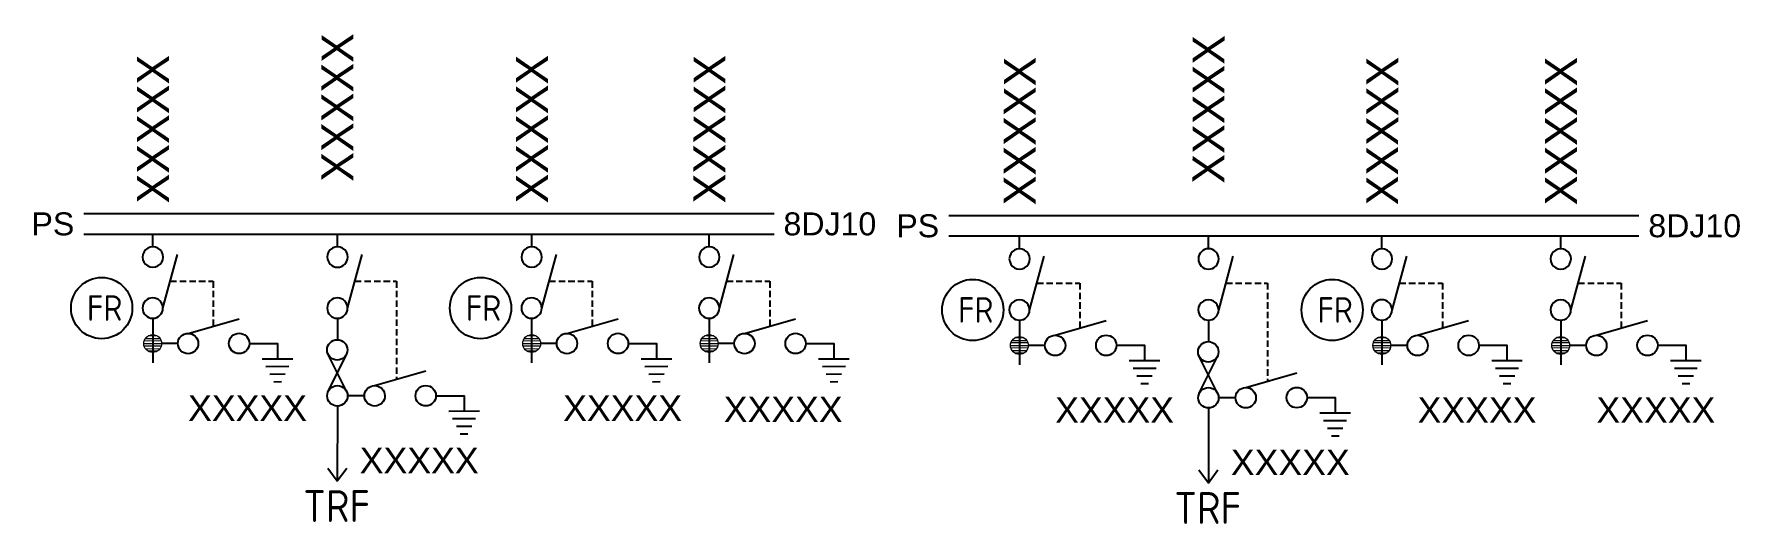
# Model space of a CAD drawing. Header units: metres. Extents: x 294058 to 294191, y 6261420 to 6261458.
import ezdxf
from ezdxf.enums import TextEntityAlignment as Align

# ---------------------------------------------------------------- set-up
doc = ezdxf.new("R2010")
doc.units = ezdxf.units.M
for name, pattern in [('A', [0]), ('CENTERX2', [4, 2.5, -0.5, 0.5, -0.5]), ('DASHED', [0.75, 0.5, -0.25])]:
    doc.linetypes.add(name, pattern=pattern)
doc.layers.get('0').update_dxf_attribs({"color": 6})
doc.layers.add('Equip_HV_NEW', color=2, linetype='Continuous')
doc.styles.add('ARIAL', font='arial.ttf', dxfattribs={"height": 2})
doc.styles.add('iecISOCP', font='isocp.shx')
doc.styles.add('IESYMBOL1', font='isocp.shx')
doc.styles.get("Standard").update_dxf_attribs({"font": 'arial.ttf'})
doc.styles.add('SWG_LABEL', font='arial.ttf')
doc.styles.add('SWITCH_LABEL', font='arial.ttf', dxfattribs={"height": 2.5})

# ---------------------------------------------------------------- blocks, each defined once
blk = doc.blocks.new('SWG_SIE_ES_NEW')
for p, q in [((-5.792573390237521, 0.7785018756985664), (-1.792581934772898, 1.926248920150101)), ((0.01155033355462343, -1.211572306434391), (2.411545206996379, -1.206611533794785)), ((0.312789886462269, -1.810950927989324), (2.112786040845094, -1.807230348436861)), ((0.614029438438592, -2.410329549660673), (1.814026875625131, -2.407849163428182)), ((0.9152689913462376, -3.00970817139023), (1.515267709473846, -3.008467978361296))]:
    blk.add_line(p, q)
for points in [[(-5.789266208186746, -0.8214947069063783, -1), (-5.792573390237521, 0.7785018756985664, -1)], [(-1.789274753071368, -0.8132267519831657, -1), (-1.792581934772898, 0.7867698296904564, -1)]]:
    blk.add_lwpolyline(points, format="xyb", close=True)
for points in [[(-6.590918090194464, -0.02315000630915165), (-7.890917090194463, -0.02315000630915165)], [(-0.9909300529398024, -0.01157486997544765), (1.211547769838344, -0.01157486997544765), (1.211547769838344, -1.209091920115491)]]:
    blk.add_lwpolyline(points)
at = {"flags": 1}
blk.add_attdef('Z', (0, 0), '', height=0.2, dxfattribs=at)
at = {"style": 'SWITCH_LABEL', "flags": 9}
blk.add_attdef('STREET_CODE', text='', height=0.2, dxfattribs=at).set_placement((0, -0.2000000001862645), align=Align.MIDDLE_LEFT)
at = {"flags": 9}
for tag, p in [('SUBURB', (0, -1)), ('STREETNAME', (0, -1.200000000186265)), ('ORIENTATION', (0, -0.400000000372529)), ('USAGE', (0, -0.7999999998137355)), ('PARENT', (0, -0.599999999627471)), ('LOCATION', (0, -1.400000000372529)), ('OWNED_BY', (0.005616349281808652, -1.817648881077297)), ('NOTES', (0, -1.599999999627471)), ('OPERATED_BY', (0.01369307201109394, -2.021022520749271)), ('MAINTAINED_BY', (0.0216398818867134, -2.236549703271878))]:
    blk.add_attdef(tag, text='', height=0.2, dxfattribs=at).set_placement(p, align=Align.MIDDLE_LEFT)
at = {"style": 'ARIAL', "flags": 8}
blk.add_attdef('ASSET_NUM', text='', height=2, dxfattribs=at).set_placement((14.29585591354407, -5.086180710174744), align=Align.MIDDLE_RIGHT)
blk = doc.blocks.new('SWG_SIE_TRF_NOES_NEW')
for p, q in [((7.007658981188779, 0.8014608589687242), (2.793407146640941, 1.949244011769732)), ((14.67871131381024, -0.000154914623181845), (20.53624190852938, -0.003522303236566091))]:
    blk.add_line(p, q)
at = {"linetype": 'DASHED'}
blk.add_lwpolyline([(4.900533095148225, 1.375352433359253), (4.900533095148225, 4.637579394272062), (12.60922492078097, 4.637579394272059)], dxfattribs=at)
for points in [[(2.199890648897632, 0.01142022152880173), (1.199890648897632, 0.01142022152880173)], [(19.53601361670204, -0.7532178181157586), (20.53624190852938, -0.003522303236566091), (19.53647029240139, 0.7467821125515846)], [(7.799878686168153, -0.0001549146231738519), (9.452547423008419, -0.0001549146231804249)]]:
    blk.add_lwpolyline(points)
for points in [[(2.998235349059836, -0.7902316603176516, 1), (3.001542530744086, 0.8097649216910057, 1)], [(6.998226804161117, -0.7984996145864827, 1), (7.001533986204844, 0.8014969673838621, 1)]]:
    blk.add_lwpolyline(points, format="xyb", close=True)
at = {"flags": 1}
blk.add_attdef('Z', (0, 0), '', height=0.2, dxfattribs=at)
at = {"style": 'SWITCH_LABEL', "flags": 9}
blk.add_attdef('STREET_CODE', text='', height=0.2, dxfattribs=at).set_placement((0, -0.2), align=Align.MIDDLE_LEFT)
at = {"flags": 9}
for tag, p in [('SUBURB', (0, -1)), ('STREETNAME', (0, -1.2)), ('ORIENTATION', (0, -0.4)), ('USAGE', (0, -0.8)), ('PARENT', (0, -0.6000000000000001)), ('LOCATION', (0, -1.4)), ('NOTES', (0, -1.6))]:
    blk.add_attdef(tag, text='', height=0.2, dxfattribs=at).set_placement(p, align=Align.MIDDLE_LEFT)
blk = doc.blocks.new('SWG_FUSE_NEW')
for points in [[(1.151018349648275, 0.7179418992210115), (4.044335352119365, -0.7061689954979291)], [(1.16010596093279, -0.7153053723340638), (4.044335352119365, 0.7271212708662621)]]:
    blk.add_lwpolyline(points)
for centre in [(0.7999994521959453, -0.0009362084101436469), (4.399890907674916, 0.01047613768416639)]:
    blk.add_circle(centre, 0.8)
blk = doc.blocks.new('SWG_SIE_TRF_NEW')
at = {"linetype": 'CENTERX2'}
blk.add_blockref('SWG_SIE_TRF_NOES_NEW', (3.051354724448174e-10, 2.20019558128115e-11), dxfattribs=at)
at = {"linetype": 'CENTERX2', "rotation": 180}
blk.add_blockref('SWG_FUSE_NEW', (14.67871131411538, -0.0001549146011798896), dxfattribs=at)
at = {"style": 'IESYMBOL1'}
blk.add_text('TRF', height=2.5, rotation=89.98255627774458, dxfattribs=at).set_placement((22.51453698722709, -0.05466478420430709), align=Align.MIDDLE_CENTER)
blk = doc.blocks.new('FAULT_INDIC_SE')
blk.add_circle((0, 0), 2.4)
at = {"insert": (-1.151798744079314, 1.002311643711891), "char_height": 2, "width": 2.704225216971281, "attachment_point": 1, "style": 'iecISOCP'}
blk.add_mtext('FR', dxfattribs=at)
blk = doc.blocks.new('SWG_SIE_SU_NEW')
blk.add_line((5.807768332291147, 0.7900406374399225), (1.59351649774331, 1.937823790240929))
at = {"linetype": 'A', "lineweight": 0}
for p, q in [((7.980944807652106, 0.3469309391532249), (7.979888787815662, -0.3683052812858865)), ((8.179566227182306, -0.5842123326245021), (8.181258932617977, 0.5622474177934187)), ((8.381399027751216, 0.6590170241202937), (8.379419696860207, -0.6815725146616387)), ((8.579380620100192, -0.7115727819431799), (8.581447667564122, 0.6884266920707613)), ((8.781402137538334, 0.6594734354563538), (8.77941971493712, -0.683210101039033)), ((8.979565745098178, -0.5878385049918462), (8.981265671906637, 0.5635122400846182)), ((9.180948128289144, 0.3510031850139228), (9.179874851571629, -0.3759210226843051))]:
    blk.add_line(p, q, dxfattribs=at)
at = {"linetype": 'DASHED'}
blk.add_lwpolyline([(3.700642415017228, 1.363932213840426), (3.700642415017228, 4.733083658538645), (7.222083656743507, 4.733083658538644)], dxfattribs=at)
for points in [[(1, -1.618442792977737e-16), (0, 0)], [(6.599988037270521, -0.0115751361519765), (10.09998803727052, -0.01157513615197741)]]:
    blk.add_lwpolyline(points)
for points in [[(1.798344700162205, -0.8016518818464536, 1), (1.801651881846454, 0.7983447001622035, 1)], [(5.798336155263486, -0.8099198361152853, 1), (5.801643337307213, 0.7900767458550595, 1)]]:
    blk.add_lwpolyline(points, format="xyb", close=True)
at = {"linetype": 'A', "lineweight": 0}
blk.add_circle((8.582169142749542, -0.01157513615197736), 0.700001, dxfattribs=at)
at = {"style": 'SWG_LABEL', "flags": 8}
blk.add_attdef('ASSET_NUM', text='', height=2.5, rotation=179.9543738355393, dxfattribs=at).set_placement((-2.400000014549337, 0.01157541019216834), align=Align.MIDDLE_LEFT)
at = {"flags": 1}
blk.add_attdef('Z', (0, 0), '', height=0.2, dxfattribs=at)
at = {"style": 'SWITCH_LABEL', "flags": 9}
blk.add_attdef('STREET_CODE', text='', height=0.2, dxfattribs=at).set_placement((0, 0), align=Align.MIDDLE_LEFT)
at = {"flags": 9}
for tag, p in [('SUBURB', (0, -0.8)), ('STREETNAME', (0, -1)), ('ORIENTATION', (0, -0.2)), ('USAGE', (0, -0.6000000000000001)), ('PARENT', (0, -0.4)), ('LOCATION', (0, -1.2)), ('NOTES', (0, -1.4)), ('OWNED_BY', (-0.00927778447966432, -1.623072770249104)), ('OPERATED_BY', (-0.00927778447966432, -1.839473691434642)), ('MAINTAINED_BY', (-0.006734249544720683, -2.093905201883979))]:
    blk.add_attdef(tag, text='', height=0.2, dxfattribs=at).set_placement(p, align=Align.MIDDLE_LEFT)
blk = doc.blocks.new('*U11')
for p, q in [((-1.600000000000001, 2.220446049250313e-16), (-1.6, 54.05348857225617)), ((-8.881784197001252e-16, 2.6107588313450966e-17), (0, 54.05348857225617))]:
    blk.add_line(p, q)
at = {"style": 'ARIAL'}
blk.add_attdef('SWG_TYPE', text='', height=1.8, rotation=90, dxfattribs=at).set_placement((-0.7999999999999966, 54.79818424293282), align=Align.MIDDLE_LEFT)
blk.add_attdef('SUB_TYPE', text='', height=1.8, rotation=90, dxfattribs=at).set_placement((-0.8000000000000003, -0.7573673738163151), align=Align.MIDDLE_RIGHT)
blk = doc.blocks.new('A$C672B45D4')
at = {"layer": 'Equip_HV_NEW', "linetype": 'CENTERX2'}
ref = blk.add_blockref('SWG_SIE_TRF_NEW', (22.73872476355681, 21.03289732327983), dxfattribs=dict(at, rotation=270))
ref.add_attrib('ASSET_NUM', 'XXXXX', dxfattribs={"layer": '0', "height": 2.5, "rotation": 89.95437383461827, "style": 'SWG_LABEL'}).set_placement((22.73872476355681, 23.93290964784399), align=Align.MIDDLE_LEFT)
at = {"layer": 'Equip_HV_NEW'}
ref = blk.add_blockref('SWG_SIE_SU_NEW', (7.943187571232272, 19.8332), dxfattribs=dict(at, zscale=0.0254, rotation=270))
ref.add_attrib('ASSET_NUM', 'XXXXX', dxfattribs={"layer": '0', "height": 2.499999999999999, "rotation": 89.9543738355392, "style": 'SWG_LABEL', "oblique": 359.9999999999999}).set_placement((7.954762981424423, 22.23320001454933), align=Align.MIDDLE_LEFT)
ref = blk.add_blockref('SWG_SIE_SU_NEW', (36.33449763563499, 19.8332), dxfattribs=dict(at, zscale=0.0254, rotation=270))
ref.add_attrib('ASSET_NUM', 'XXXXX', dxfattribs={"layer": '0', "height": 2.499999999999999, "rotation": 89.9543738355392, "style": 'SWG_LABEL', "oblique": 359.9999999999999}).set_placement((36.34607304582714, 22.23320001454933), align=Align.MIDDLE_LEFT)
ref = blk.add_blockref('SWG_SIE_SU_NEW', (50.34301229879168, 19.8332), dxfattribs=dict(at, zscale=0.0254, rotation=270))
ref.add_attrib('ASSET_NUM', 'XXXXX', dxfattribs={"layer": '0', "height": 2.499999999999999, "rotation": 89.9543738355392, "style": 'SWG_LABEL', "oblique": 359.9999999999999}).set_placement((50.35458770898383, 22.23320001454933), align=Align.MIDDLE_LEFT)
at = {"layer": 'Equip_HV_NEW', "rotation": 270}
blk.add_blockref('*U11', (2.401332136586319, 19.83322421453933), dxfattribs=at).add_auto_attribs({'SUB_TYPE': 'PS', 'SWG_TYPE': '8DJ10'})
at = {"layer": 'Equip_HV_NEW', "linetype": 'CENTERX2'}
for p in [(4.27593326376166, 14.0331622349492), (32.43169671303275, 14.0331622349492)]:
    blk.add_blockref('FAULT_INDIC_SE', p, dxfattribs=at)
at = {"layer": 'Equip_HV_NEW'}
ref = blk.add_blockref('SWG_SIE_ES_NEW', (16.5225313534975, 11.27490233874503), dxfattribs=at)
ref.add_attrib('ASSET_NUM', 'XXXXX', dxfattribs={"layer": '0', "height": 2, "style": 'ARIAL'}).set_placement((20.04715044305342, 6.188721628511283), align=Align.MIDDLE_RIGHT)
ref = blk.add_blockref('SWG_SIE_ES_NEW', (44.91384141790022, 11.27490233874503), dxfattribs=at)
ref.add_attrib('ASSET_NUM', 'XXXXX', dxfattribs={"layer": '0', "height": 2, "style": 'ARIAL'}).set_placement((48.43846050745614, 6.188721628511283), align=Align.MIDDLE_RIGHT)
ref = blk.add_blockref('SWG_SIE_ES_NEW', (58.9223560810569, 11.27490233874503), dxfattribs=at)
ref.add_attrib('ASSET_NUM', 'XXXXX', dxfattribs={"layer": '0', "height": 2, "style": 'ARIAL'}).set_placement((62.44697517061283, 6.188721628511283), align=Align.MIDDLE_RIGHT)
ref = blk.add_blockref('SWG_SIE_ES_NEW', (31.45178984546382, 7.177335467669553), dxfattribs=at)
ref.add_attrib('ASSET_NUM', 'XXXXX', dxfattribs={"layer": '0', "height": 2, "style": 'ARIAL'}).set_placement((33.80731255036002, 2.09115475749481), align=Align.MIDDLE_RIGHT)

msp = doc.modelspace()

# ---------------------------------------------------------------- block references
at = {"linetype": 'CENTERX2'}
msp.add_blockref('A$C672B45D4', (294127.0298822349, 6261422.243853353), dxfattribs=at)
at = {"layer": 'Equip_HV_NEW', "linetype": 'CENTERX2'}
ref = msp.add_blockref('SWG_SIE_TRF_NEW', (294081.5335284073, 6261443.425662069), dxfattribs=dict(at, rotation=270))
ref.add_attrib('ASSET_NUM', 'XXXXX', dxfattribs={"layer": '0', "height": 2.5, "rotation": 89.95437383461827, "style": 'SWG_LABEL'}).set_placement((294081.5335284073, 6261446.325674393), align=Align.MIDDLE_LEFT)
at = {"layer": 'Equip_HV_NEW'}
ref = msp.add_blockref('SWG_SIE_SU_NEW', (294067.0806584526, 6261442.225916727), dxfattribs=dict(at, rotation=270))
ref.add_attrib('ASSET_NUM', 'XXXXX', dxfattribs={"layer": '0', "height": 2.5, "rotation": 89.95437383461827, "style": 'SWG_LABEL'}).set_placement((294067.0922338628, 6261444.625916741), align=Align.MIDDLE_LEFT)
ref = msp.add_blockref('SWG_SIE_SU_NEW', (294096.7611232229, 6261442.225916727), dxfattribs=dict(at, rotation=270))
ref.add_attrib('ASSET_NUM', 'XXXXX', dxfattribs={"layer": '0', "height": 2.5, "rotation": 89.95437383461827, "style": 'SWG_LABEL'}).set_placement((294096.7726986331, 6261444.625916741), align=Align.MIDDLE_LEFT)
ref = msp.add_blockref('SWG_SIE_SU_NEW', (294110.6655224691, 6261442.225916727), dxfattribs=dict(at, rotation=270))
ref.add_attrib('ASSET_NUM', 'XXXXX', dxfattribs={"layer": '0', "height": 2.5, "rotation": 89.95437383461827, "style": 'SWG_LABEL'}).set_placement((294110.6770978794, 6261444.625916741), align=Align.MIDDLE_LEFT)
at = {"layer": 'Equip_HV_NEW', "rotation": 270}
msp.add_blockref('*U11', (294061.6842087455, 6261442.225988212), dxfattribs=at).add_auto_attribs({'SUB_TYPE': 'PS', 'SWG_TYPE': '8DJ10'})
at = {"layer": 'Equip_HV_NEW', "linetype": 'CENTERX2'}
for p in [(294063.0707369075, 6261436.425926981), (294092.7512016778, 6261436.425926981)]:
    msp.add_blockref('FAULT_INDIC_SE', p, dxfattribs=at)
at = {"layer": 'Equip_HV_NEW'}
ref = msp.add_blockref('SWG_SIE_ES_NEW', (294075.630591758, 6261433.667662489), dxfattribs=at)
ref.add_attrib('ASSET_NUM', 'XXXXX', dxfattribs={"layer": '0', "height": 2, "style": 'ARIAL'}).set_placement((294079.1552108476, 6261428.581481779), align=Align.MIDDLE_RIGHT)
ref = msp.add_blockref('SWG_SIE_ES_NEW', (294105.3113690309, 6261433.667619065), dxfattribs=at)
ref.add_attrib('ASSET_NUM', 'XXXXX', dxfattribs={"layer": '0', "height": 2, "style": 'ARIAL'}).set_placement((294108.5362598437, 6261428.581438355), align=Align.MIDDLE_RIGHT)
ref = msp.add_blockref('SWG_SIE_ES_NEW', (294119.2180209801, 6261433.667619065), dxfattribs=at)
ref.add_attrib('ASSET_NUM', 'XXXXX', dxfattribs={"layer": '0', "height": 2, "style": 'ARIAL'}).set_placement((294121.1140219727, 6261428.485574592), align=Align.MIDDLE_RIGHT)
ref = msp.add_blockref('SWG_SIE_ES_NEW', (294090.2465934892, 6261429.570100213), dxfattribs=at)
ref.add_attrib('ASSET_NUM', 'XXXXX', dxfattribs={"layer": '0', "height": 2, "style": 'ARIAL'}).set_placement((294092.6021161941, 6261424.483919503), align=Align.MIDDLE_RIGHT)

doc.saveas('drawing.dxf')
